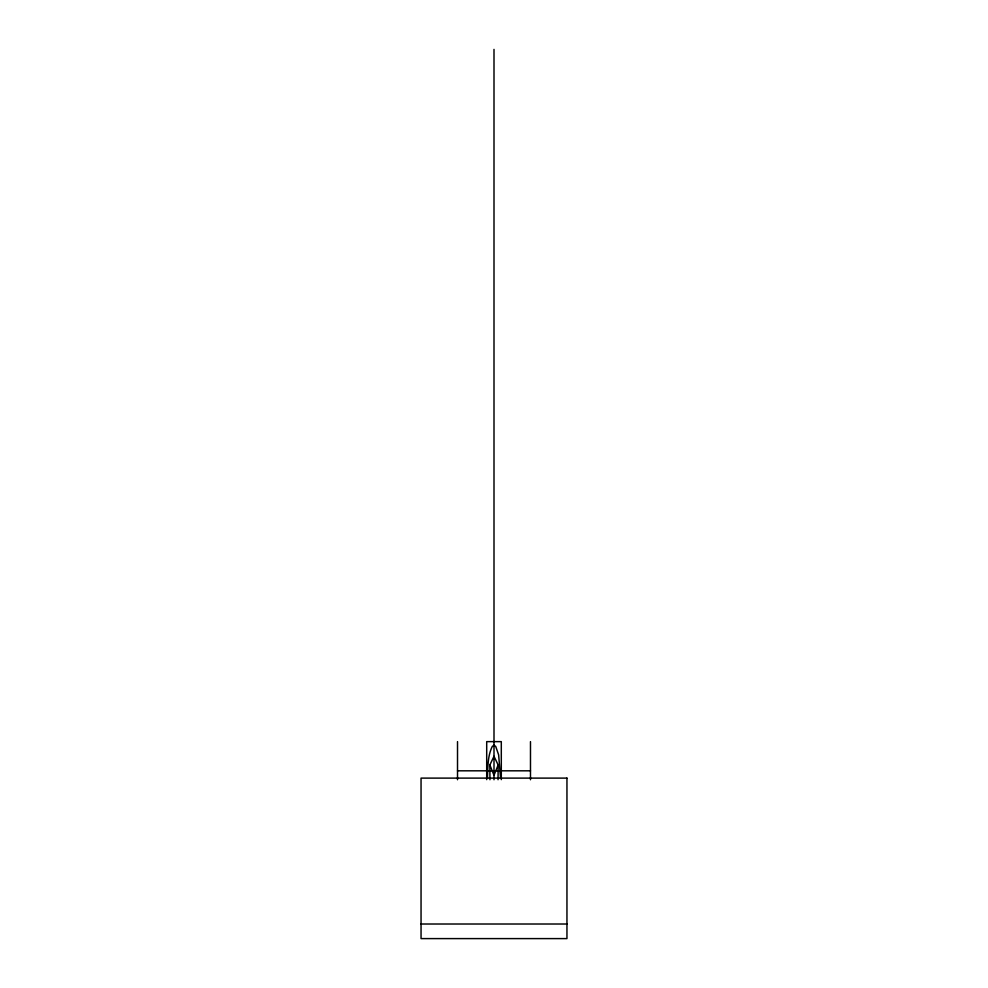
<?xml version="1.0" encoding="UTF-8"?>
<svg xmlns="http://www.w3.org/2000/svg" width="988" height="988" viewBox="0 0 988 988"><rect width="100%" height="100%" fill="white"/><g stroke="black" fill="none" stroke-linecap="round" stroke-linejoin="round"><path stroke-width="1.48" d="M498.051 779.717L498.15 764.947L494 756.326L489.85 764.947L489.949 779.717M487.43 778.112C487.911 767.491 487.516 756.153 492.296 746.397L494 745.273L495.704 746.397L498.644 754.894L500.57 778.112M498.15 764.947L494 775.321L489.85 764.947M457.518 770.813L530.482 770.813M421.049 924.015L566.951 924.015M530.482 741.63L530.482 779.742M501.299 779.631L501.299 741.63L486.701 741.63L486.701 779.631M494 49.4L494 779.742M457.518 741.63L457.518 779.742M566.951 778.112L421.049 778.112L421.049 938.6L566.951 938.6L566.951 778.112"/></g></svg>
